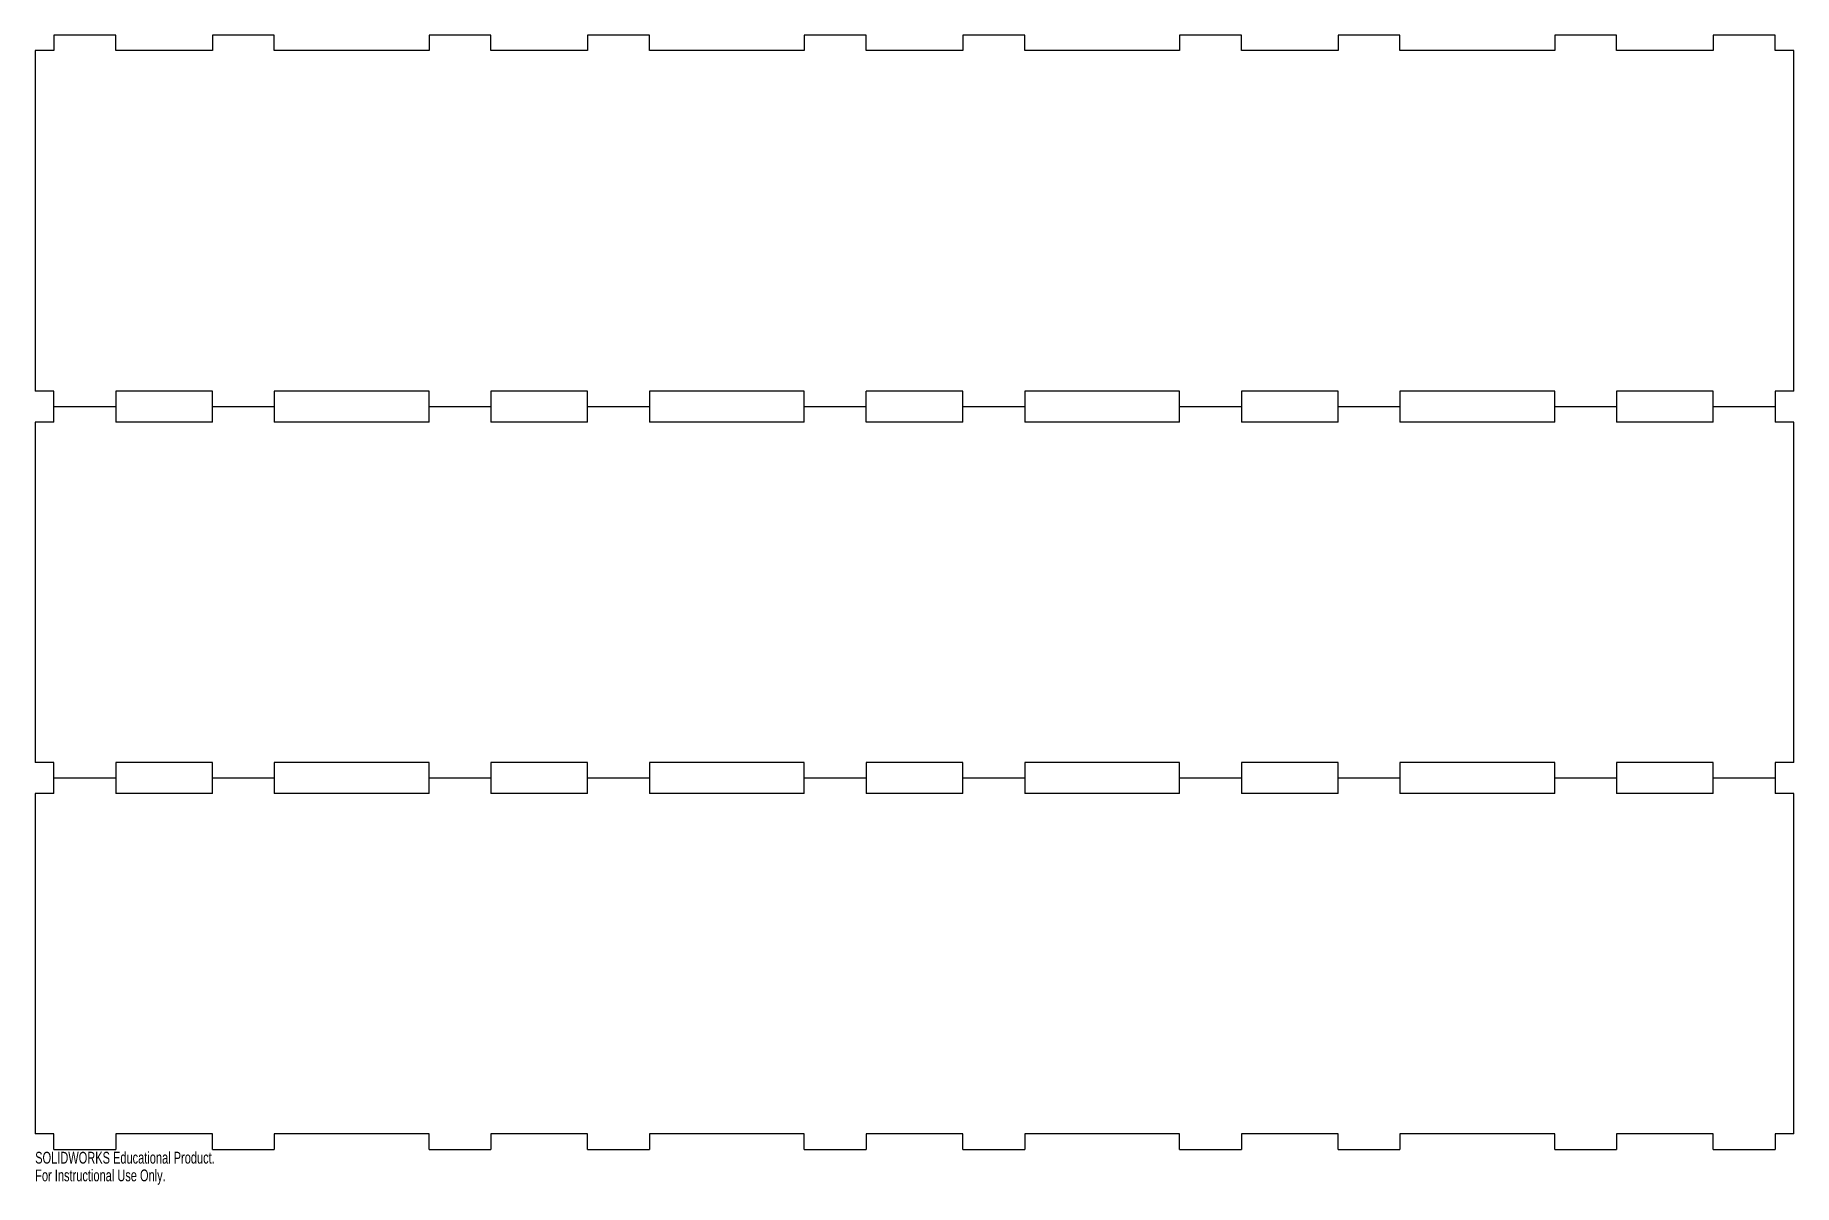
# Model space of a CAD drawing. Header units: inches. Extents: x -14.2 to 14.2, y -15.6 to 3.
import ezdxf

# ---------------------------------------------------------------- set-up
doc = ezdxf.new("R2010")
doc.units = ezdxf.units.IN
doc.header["$MEASUREMENT"] = 0
doc.styles.add('SLDTEXTSTYLE0', font='TXT', dxfattribs={"width": 0.7})

msp = doc.modelspace()

# ---------------------------------------------------------------- linework, layer by layer
at = {"color": 7, "linetype": 'Continuous', "lineweight": 25}
for p, q in [((-13.905, 3), (-13.905, 2.75)), ((-12.905, 3), (-13.905, 3)), ((-12.905, 2.75), (-12.905, 3)), ((-11.343, 3), (-11.343, 2.75)), ((-10.343, 3), (-11.343, 3)), ((-10.343, 2.75), (-10.343, 3)), ((-7.843, 3), (-7.843, 2.75)), ((-6.843, 3), (-7.843, 3)), ((-6.843, 2.75), (-6.843, 3)), ((-5.281, 3), (-5.281, 2.75)), ((-4.281, 3), (-5.281, 3)), ((-4.281, 2.75), (-4.281, 3)), ((-1.781, 3), (-1.781, 2.75)), ((-0.781, 3), (-1.781, 3)), ((-0.781, 2.75), (-0.781, 3)), ((0.781, 3), (0.781, 2.75)), ((1.781, 3), (0.781, 3)), ((1.781, 2.75), (1.781, 3)), ((4.281, 3), (4.281, 2.75)), ((5.281, 3), (4.281, 3)), ((5.281, 2.75), (5.281, 3)), ((6.843, 3), (6.843, 2.75)), ((7.843, 3), (6.843, 3)), ((7.843, 2.75), (7.843, 3)), ((10.343, 3), (10.343, 2.75)), ((11.343, 3), (10.343, 3)), ((11.343, 2.75), (11.343, 3)), ((12.905, 3), (12.905, 2.75)), ((13.905, 3), (12.905, 3)), ((13.905, 2.75), (13.905, 3)), ((-13.905, 2.75), (-14.205, 2.75)), ((-14.205, 2.75), (-14.205, -2.75)), ((-11.343, 2.75), (-12.905, 2.75)), ((-7.843, 2.75), (-10.343, 2.75)), ((-5.281, 2.75), (-6.843, 2.75)), ((-1.781, 2.75), (-4.281, 2.75)), ((0.781, 2.75), (-0.781, 2.75)), ((4.281, 2.75), (1.781, 2.75)), ((6.843, 2.75), (5.281, 2.75)), ((10.343, 2.75), (7.843, 2.75)), ((12.905, 2.75), (11.343, 2.75)), ((14.205, 2.75), (13.905, 2.75)), ((14.205, -2.75), (14.205, 2.75)), ((-13.905, -2.75), (-14.205, -2.75)), ((-13.905, -3.25), (-13.905, -2.75)), ((-12.905, -2.75), (-12.905, -3.25)), ((-11.343, -2.75), (-12.905, -2.75)), ((-11.343, -3.25), (-11.343, -2.75)), ((-10.343, -2.75), (-10.343, -3.25)), ((-7.843, -2.75), (-10.343, -2.75)), ((-7.843, -3.25), (-7.843, -2.75)), ((-6.843, -2.75), (-6.843, -3.25)), ((-5.281, -2.75), (-6.843, -2.75)), ((-5.281, -3.25), (-5.281, -2.75)), ((-4.281, -2.75), (-4.281, -3.25)), ((-1.781, -2.75), (-4.281, -2.75)), ((-1.781, -3.25), (-1.781, -2.75)), ((-0.781, -3.25), (-0.781, -2.75)), ((0.781, -2.75), (-0.781, -2.75)), ((0.781, -3.25), (0.781, -2.75)), ((1.781, -2.75), (1.781, -3.25)), ((4.281, -2.75), (1.781, -2.75)), ((4.281, -3.25), (4.281, -2.75)), ((5.281, -2.75), (5.281, -3.25)), ((6.843, -2.75), (5.281, -2.75)), ((6.843, -3.25), (6.843, -2.75)), ((7.843, -2.75), (7.843, -3.25)), ((10.343, -2.75), (7.843, -2.75)), ((10.343, -3.25), (10.343, -2.75)), ((11.343, -2.75), (11.343, -3.25)), ((12.905, -2.75), (11.343, -2.75)), ((12.905, -3.25), (12.905, -2.75)), ((13.905, -2.75), (13.905, -3.25)), ((14.205, -2.75), (13.905, -2.75)), ((-13.905, -3), (-12.905, -3)), ((-11.343, -3), (-10.343, -3)), ((-7.843, -3), (-6.843, -3)), ((-5.281, -3), (-4.281, -3)), ((-1.781, -3), (-0.781, -3)), ((0.781, -3), (1.781, -3)), ((4.281, -3), (5.281, -3)), ((6.843, -3), (7.843, -3)), ((10.343, -3), (11.343, -3)), ((12.905, -3), (13.905, -3)), ((-13.905, -3.25), (-14.205, -3.25)), ((-14.205, -3.25), (-14.205, -8.75)), ((-11.343, -3.25), (-12.905, -3.25)), ((-7.843, -3.25), (-10.343, -3.25)), ((-5.281, -3.25), (-6.843, -3.25)), ((-1.781, -3.25), (-4.281, -3.25)), ((0.781, -3.25), (-0.781, -3.25)), ((4.281, -3.25), (1.781, -3.25)), ((6.843, -3.25), (5.281, -3.25)), ((10.343, -3.25), (7.843, -3.25)), ((12.905, -3.25), (11.343, -3.25)), ((14.205, -3.25), (13.905, -3.25)), ((14.205, -8.75), (14.205, -3.25)), ((-13.905, -8.75), (-14.205, -8.75)), ((-13.905, -9.25), (-13.905, -8.75)), ((-12.905, -8.75), (-12.905, -9.25)), ((-11.343, -8.75), (-12.905, -8.75)), ((-11.343, -9.25), (-11.343, -8.75)), ((-10.343, -8.75), (-10.343, -9.25)), ((-7.843, -8.75), (-10.343, -8.75)), ((-7.843, -9.25), (-7.843, -8.75)), ((-6.843, -8.75), (-6.843, -9.25)), ((-5.281, -8.75), (-6.843, -8.75)), ((-5.281, -9.25), (-5.281, -8.75)), ((-4.281, -8.75), (-4.281, -9.25)), ((-1.781, -8.75), (-4.281, -8.75)), ((-1.781, -9.25), (-1.781, -8.75)), ((-0.781, -8.75), (-0.781, -9.25)), ((0.781, -8.75), (-0.781, -8.75)), ((0.781, -9.25), (0.781, -8.75)), ((1.781, -8.75), (1.781, -9.25)), ((4.281, -8.75), (1.781, -8.75)), ((4.281, -9.25), (4.281, -8.75)), ((5.281, -8.75), (5.281, -9.25)), ((6.843, -8.75), (5.281, -8.75)), ((6.843, -9.25), (6.843, -8.75)), ((7.843, -8.75), (7.843, -9.25)), ((10.343, -8.75), (7.843, -8.75)), ((10.343, -9.25), (10.343, -8.75)), ((11.343, -8.75), (11.343, -9.25)), ((12.905, -8.75), (11.343, -8.75)), ((12.905, -9.25), (12.905, -8.75)), ((13.905, -8.75), (13.905, -9.25)), ((14.205, -8.75), (13.905, -8.75)), ((-13.905, -9), (-12.905, -9)), ((-11.343, -9), (-10.343, -9)), ((-7.843, -9), (-6.843, -9)), ((-5.281, -9), (-4.281, -9)), ((-1.781, -9), (-0.781, -9)), ((0.781, -9), (1.781, -9)), ((4.281, -9), (5.281, -9)), ((6.843, -9), (7.843, -9)), ((10.343, -9), (11.343, -9)), ((12.905, -9), (13.905, -9)), ((-13.905, -9.25), (-14.205, -9.25)), ((-14.205, -9.25), (-14.205, -14.75)), ((-11.343, -9.25), (-12.905, -9.25)), ((-7.843, -9.25), (-10.343, -9.25)), ((-5.281, -9.25), (-6.843, -9.25)), ((-1.781, -9.25), (-4.281, -9.25)), ((0.781, -9.25), (-0.781, -9.25)), ((4.281, -9.25), (1.781, -9.25)), ((6.843, -9.25), (5.281, -9.25)), ((10.343, -9.25), (7.843, -9.25)), ((12.905, -9.25), (11.343, -9.25)), ((14.205, -9.25), (13.905, -9.25)), ((14.205, -14.75), (14.205, -9.25)), ((-13.905, -14.75), (-14.205, -14.75)), ((-13.905, -15), (-13.905, -14.75)), ((-11.343, -14.75), (-12.905, -14.75)), ((-12.905, -14.75), (-12.905, -15)), ((-11.343, -15), (-11.343, -14.75)), ((-7.843, -14.75), (-10.343, -14.75)), ((-10.343, -14.75), (-10.343, -15)), ((-7.843, -15), (-7.843, -14.75)), ((-5.281, -14.75), (-6.843, -14.75)), ((-6.843, -14.75), (-6.843, -15)), ((-5.281, -15), (-5.281, -14.75)), ((-1.781, -14.75), (-4.281, -14.75)), ((-4.281, -14.75), (-4.281, -15)), ((-1.781, -15), (-1.781, -14.75)), ((0.781, -14.75), (-0.781, -14.75)), ((-0.781, -14.75), (-0.781, -15)), ((0.781, -15), (0.781, -14.75)), ((4.281, -14.75), (1.781, -14.75)), ((1.781, -14.75), (1.781, -15)), ((4.281, -15), (4.281, -14.75)), ((6.843, -14.75), (5.281, -14.75)), ((5.281, -14.75), (5.281, -15)), ((6.843, -15), (6.843, -14.75)), ((10.343, -14.75), (7.843, -14.75)), ((7.843, -14.75), (7.843, -15)), ((10.343, -15), (10.343, -14.75)), ((12.905, -14.75), (11.343, -14.75)), ((11.343, -14.75), (11.343, -15)), ((12.905, -15), (12.905, -14.75)), ((14.205, -14.75), (13.905, -14.75)), ((13.905, -14.75), (13.905, -15)), ((-13.905, -15), (-12.905, -15)), ((-11.343, -15), (-10.343, -15)), ((-7.843, -15), (-6.843, -15)), ((-5.281, -15), (-4.281, -15)), ((-1.781, -15), (-0.781, -15)), ((0.781, -15), (1.781, -15)), ((4.281, -15), (5.281, -15)), ((6.843, -15), (7.843, -15)), ((10.343, -15), (11.343, -15)), ((12.905, -15), (13.905, -15))]:
    msp.add_line(p, q, dxfattribs=at)

# ---------------------------------------------------------------- texts
at = {"color": 7, "linetype": 'Continuous', "char_height": 0.1903, "attachment_point": 1, "style": 'SLDTEXTSTYLE0'}
for s, insert in [('SOLIDWORKS Educational Product.', (-14.205, -15.04)), ('For Instructional Use Only.', (-14.205, -15.326))]:
    msp.add_mtext(s, dxfattribs=dict(at, insert=insert))

doc.saveas('drawing.dxf')
